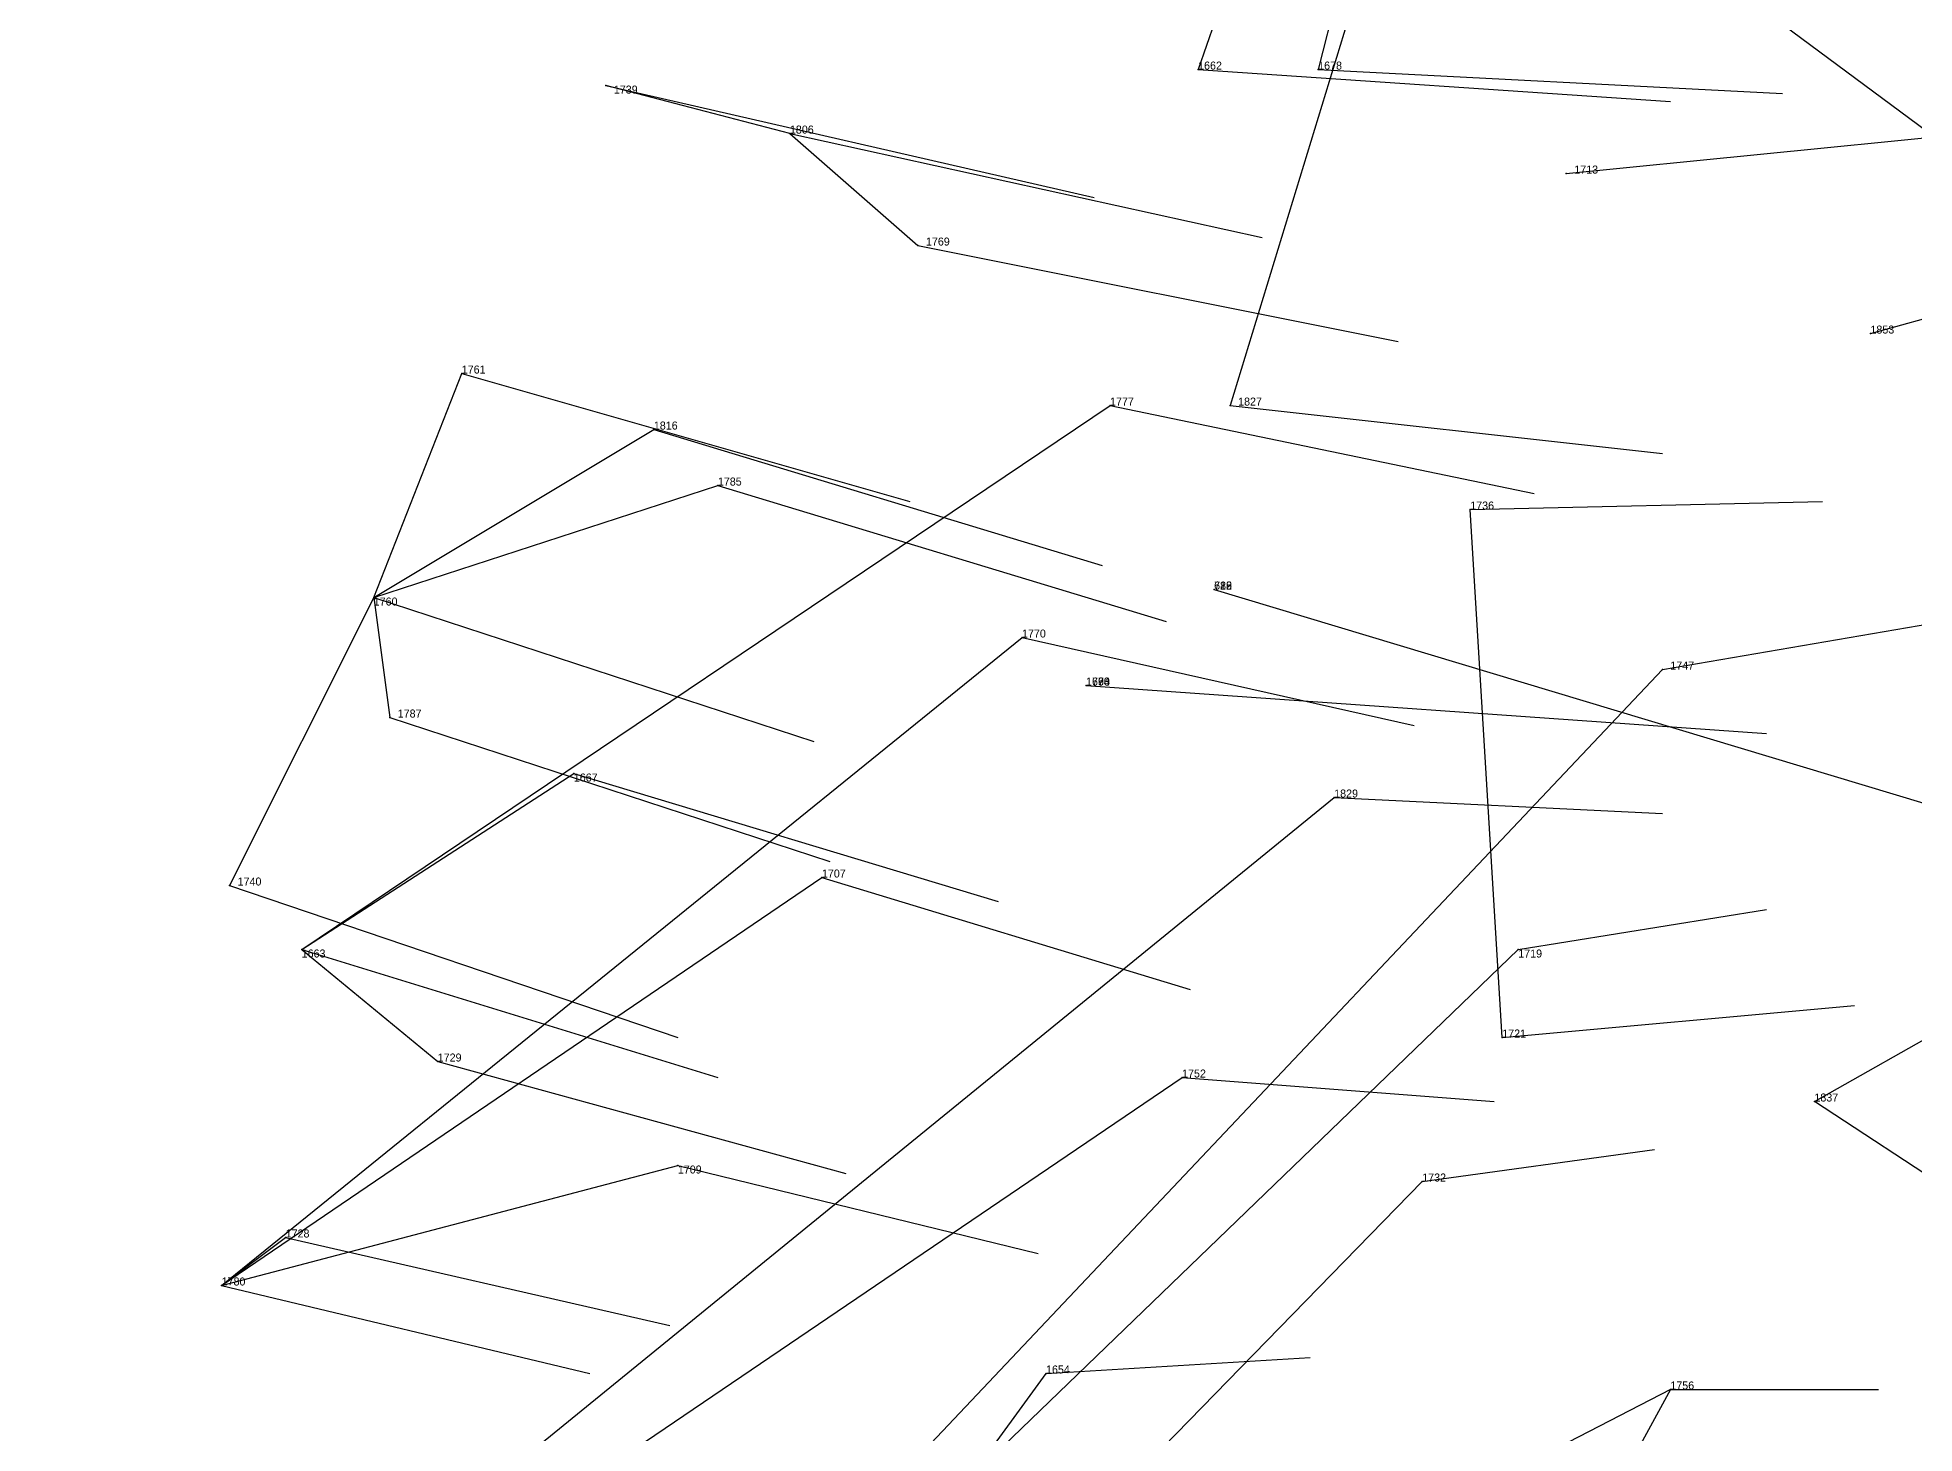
# Model space of a CAD drawing. Extents: x -747426.44 to -747424.45, y -964659.9 to -964657.28.
# Drawn here: x -747425.984 to -747425.7495, y -964658.6155 to -964658.441 of the extents above; entities that cross this region are included whole.
import ezdxf

# ---------------------------------------------------------------- set-up
doc = ezdxf.new("R2010")
doc.units = 0
for name, color, linetype in [('Facilities', 3, 'CONTINUOUS'), ('Facilities_lines', 3, 'CONTINUOUS'), ('Normals', 1, 'CONTINUOUS'), ('Source_points', 5, 'CONTINUOUS'), ('Text', 3, 'CONTINUOUS')]:
    doc.layers.add(name, color=color, linetype=linetype)

msp = doc.modelspace()

# ---------------------------------------------------------------- linework, layer by layer
at = {"layer": 'Facilities', "color": 3}
for p in [(-747425.89, -964658.453, 137.568), (-747425.793, -964658.458, 137.499), (-747425.755, -964658.478, 137.474), (-747425.942, -964658.511, 137.587), (-747425.837, -964658.51, 137.331), (-747425.853, -964658.522, 137.449), (-747425.951, -964658.555, 137.57), (-747425.801, -964658.566, 137.457), (-747425.961, -964658.597, 137.572), (-747425.78, -964658.61, 137.501)]:
    msp.add_point(p, dxfattribs=at)
at = {"layer": 'Facilities_lines', "color": 3}
for p, q in [((-747425.754, -964658.222, 137.455), (-747425.835, -964658.487, 137.526)), ((-747425.784, -964658.287, 137.457), (-747425.839, -964658.445, 137.533)), ((-747425.784, -964658.287, 137.457), (-747425.824, -964658.445, 137.515)), ((-747425.89, -964658.453, 137.568), (-747425.913, -964658.447, 137.585)), ((-747425.89, -964658.453, 137.568), (-747425.874, -964658.467, 137.551)), ((-747425.942, -964658.511, 137.587), (-747425.931, -964658.483, 137.586)), ((-747425.951, -964658.555, 137.57), (-747425.85, -964658.487, 137.535)), ((-747425.942, -964658.511, 137.587), (-747425.907, -964658.49, 137.559)), ((-747425.942, -964658.511, 137.587), (-747425.899, -964658.497, 137.551)), ((-747425.801, -964658.566, 137.457), (-747425.805, -964658.5, 137.511)), ((-747425.942, -964658.511, 137.587), (-747425.96, -964658.547, 137.588)), ((-747425.942, -964658.511, 137.587), (-747425.94, -964658.526, 137.569)), ((-747425.837, -964658.51, 137.331), (-747425.837, -964658.51, 137.331)), ((-747425.837, -964658.51, 137.331), (-747425.837, -964658.51, 137.331)), ((-747425.837, -964658.51, 137.331), (-747425.837, -964658.51, 137.331)), ((-747425.961, -964658.597, 137.572), (-747425.861, -964658.516, 137.536)), ((-747425.969, -964658.719, 137.541), (-747425.781, -964658.52, 137.495)), ((-747425.853, -964658.522, 137.449), (-747425.853, -964658.522, 137.449)), ((-747425.853, -964658.522, 137.449), (-747425.853, -964658.522, 137.449)), ((-747425.951, -964658.555, 137.57), (-747425.917, -964658.533, 137.552)), ((-747425.984, -964658.668, 137.585), (-747425.822, -964658.536, 137.512)), ((-747425.961, -964658.597, 137.572), (-747425.886, -964658.546, 137.536)), ((-747425.969, -964658.719, 137.541), (-747425.799, -964658.555, 137.505)), ((-747425.951, -964658.555, 137.57), (-747425.934, -964658.569, 137.553)), ((-747425.984, -964658.668, 137.585), (-747425.841, -964658.571, 137.522)), ((-747425.695, -964658.618, 137.49), (-747425.762, -964658.574, 137.5)), ((-747425.961, -964658.597, 137.572), (-747425.904, -964658.582, 137.537)), ((-747425.927, -964658.703, 137.524), (-747425.811, -964658.584, 137.506)), ((-747425.961, -964658.597, 137.572), (-747425.953, -964658.591, 137.553)), ((-747425.927, -964658.703, 137.524), (-747425.858, -964658.608, 137.514)), ((-747425.78, -964658.61, 137.501), (-747425.902, -964658.673, 137.524)), ((-747425.78, -964658.61, 137.501), (-747425.799, -964658.645, 137.512))]:
    msp.add_line(p, q, dxfattribs=at)
at = {"layer": 'Normals', "color": 1}
for p, q in [((-747425.792, -964658.42, 137.368), (-747425.722, -964658.472, 137.418)), ((-747425.792, -964658.42, 137.368), (-747425.722, -964658.472, 137.418)), ((-747425.839, -964658.445, 137.533), (-747425.78, -964658.449, 137.613)), ((-747425.824, -964658.445, 137.515), (-747425.766, -964658.448, 137.596)), ((-747425.913, -964658.447, 137.585), (-747425.852, -964658.461, 137.663)), ((-747425.89, -964658.453, 137.568), (-747425.831, -964658.466, 137.648)), ((-747425.793, -964658.458, 137.499), (-747425.743, -964658.453, 137.586)), ((-747425.874, -964658.467, 137.551), (-747425.814, -964658.479, 137.63)), ((-747425.755, -964658.478, 137.474), (-747425.712, -964658.466, 137.564)), ((-747425.931, -964658.483, 137.586), (-747425.875, -964658.499, 137.667)), ((-747425.85, -964658.487, 137.535), (-747425.797, -964658.498, 137.619)), ((-747425.835, -964658.487, 137.526), (-747425.781, -964658.493, 137.61)), ((-747425.907, -964658.49, 137.559), (-747425.851, -964658.507, 137.64)), ((-747425.899, -964658.497, 137.551), (-747425.843, -964658.514, 137.632)), ((-747425.805, -964658.5, 137.511), (-747425.761, -964658.499, 137.601)), ((-747425.942, -964658.511, 137.587), (-747425.887, -964658.529, 137.669)), ((-747425.837, -964658.51, 137.331), (-747425.744, -964658.538, 137.355)), ((-747425.837, -964658.51, 137.331), (-747425.744, -964658.538, 137.355)), ((-747425.837, -964658.51, 137.331), (-747425.744, -964658.538, 137.355)), ((-747425.837, -964658.51, 137.331), (-747425.744, -964658.538, 137.355)), ((-747425.861, -964658.516, 137.536), (-747425.812, -964658.527, 137.622)), ((-747425.781, -964658.52, 137.495), (-747425.746, -964658.514, 137.589)), ((-747425.853, -964658.522, 137.449), (-747425.768, -964658.528, 137.501)), ((-747425.853, -964658.522, 137.449), (-747425.768, -964658.528, 137.501)), ((-747425.853, -964658.522, 137.449), (-747425.768, -964658.528, 137.501)), ((-747425.94, -964658.526, 137.569), (-747425.885, -964658.544, 137.651)), ((-747425.917, -964658.533, 137.552), (-747425.864, -964658.549, 137.635)), ((-747425.822, -964658.536, 137.512), (-747425.781, -964658.538, 137.603)), ((-747425.886, -964658.546, 137.536), (-747425.84, -964658.56, 137.624)), ((-747425.96, -964658.547, 137.588), (-747425.904, -964658.566, 137.669)), ((-747425.799, -964658.555, 137.505), (-747425.768, -964658.55, 137.6)), ((-747425.951, -964658.555, 137.57), (-747425.899, -964658.571, 137.654)), ((-747425.801, -964658.566, 137.457), (-747425.757, -964658.562, 137.547)), ((-747425.762, -964658.574, 137.5), (-747425.739, -964658.561, 137.596)), ((-747425.934, -964658.569, 137.553), (-747425.883, -964658.583, 137.638)), ((-747425.841, -964658.571, 137.522), (-747425.802, -964658.574, 137.614)), ((-747425.811, -964658.584, 137.506), (-747425.782, -964658.58, 137.601)), ((-747425.904, -964658.582, 137.537), (-747425.859, -964658.593, 137.626)), ((-747425.953, -964658.591, 137.553), (-747425.905, -964658.602, 137.64)), ((-747425.961, -964658.597, 137.572), (-747425.915, -964658.608, 137.66)), ((-747425.858, -964658.608, 137.514), (-747425.825, -964658.606, 137.608)), ((-747425.78, -964658.61, 137.501), (-747425.754, -964658.61, 137.597))]:
    msp.add_line(p, q, dxfattribs=at)
at = {"layer": 'Source_points', "color": 5}
for p in [(-747425.839, -964658.445, 137.533), (-747425.824, -964658.445, 137.515), (-747425.913, -964658.447, 137.585), (-747425.874, -964658.467, 137.551), (-747425.931, -964658.483, 137.586), (-747425.85, -964658.487, 137.535), (-747425.835, -964658.487, 137.526), (-747425.907, -964658.49, 137.559), (-747425.899, -964658.497, 137.551), (-747425.805, -964658.5, 137.511), (-747425.837, -964658.51, 137.331), (-747425.837, -964658.51, 137.331), (-747425.837, -964658.51, 137.331), (-747425.861, -964658.516, 137.536), (-747425.781, -964658.52, 137.495), (-747425.853, -964658.522, 137.449), (-747425.853, -964658.522, 137.449), (-747425.94, -964658.526, 137.569), (-747425.917, -964658.533, 137.552), (-747425.822, -964658.536, 137.512), (-747425.886, -964658.546, 137.536), (-747425.96, -964658.547, 137.588), (-747425.799, -964658.555, 137.505), (-747425.934, -964658.569, 137.553), (-747425.841, -964658.571, 137.522), (-747425.762, -964658.574, 137.5), (-747425.904, -964658.582, 137.537), (-747425.811, -964658.584, 137.506), (-747425.953, -964658.591, 137.553), (-747425.858, -964658.608, 137.514)]:
    msp.add_point(p, dxfattribs=at)

# ---------------------------------------------------------------- texts
at = {"layer": 'Text', "color": 3}
for s, p in [('1662', (-747425.839, -964658.445, 137.533)), ('1678', (-747425.824, -964658.445, 137.515)), ('1739', (-747425.912, -964658.448, 137.585)), ('1806', (-747425.89, -964658.453, 137.568)), ('1713', (-747425.792, -964658.458, 137.499)), ('1769', (-747425.873, -964658.467, 137.551)), ('1853', (-747425.755, -964658.478, 137.474)), ('1761', (-747425.931, -964658.483, 137.586)), ('1777', (-747425.85, -964658.487, 137.535)), ('1827', (-747425.834, -964658.487, 137.526)), ('1816', (-747425.907, -964658.49, 137.559)), ('1785', (-747425.899, -964658.497, 137.551)), ('1736', (-747425.805, -964658.5, 137.511)), ('725', (-747425.837, -964658.51, 137.331)), ('688', (-747425.837, -964658.51, 137.331)), ('719', (-747425.837, -964658.51, 137.331)), ('722', (-747425.837, -964658.51, 137.331)), ('1760', (-747425.942, -964658.512, 137.587)), ('1770', (-747425.861, -964658.516, 137.536)), ('1773', (-747425.853, -964658.522, 137.449)), ('1660', (-747425.853, -964658.522, 137.449)), ('1694', (-747425.853, -964658.522, 137.449)), ('1747', (-747425.78, -964658.52, 137.495)), ('1787', (-747425.939, -964658.526, 137.569)), ('1667', (-747425.917, -964658.534, 137.552)), ('1829', (-747425.822, -964658.536, 137.512)), ('1740', (-747425.959, -964658.547, 137.588)), ('1707', (-747425.886, -964658.546, 137.536)), ('1663', (-747425.951, -964658.556, 137.57)), ('1719', (-747425.799, -964658.556, 137.505)), ('1721', (-747425.801, -964658.566, 137.457)), ('1729', (-747425.934, -964658.569, 137.553)), ('1752', (-747425.841, -964658.571, 137.522)), ('1837', (-747425.762, -964658.574, 137.5)), ('1709', (-747425.904, -964658.583, 137.537)), ('1732', (-747425.811, -964658.584, 137.506)), ('1728', (-747425.953, -964658.591, 137.553)), ('1780', (-747425.961, -964658.597, 137.572)), ('1654', (-747425.858, -964658.608, 137.514)), ('1756', (-747425.78, -964658.61, 137.501))]:
    msp.add_text(s, height=0.001, dxfattribs=at).set_placement(p)

doc.saveas('drawing.dxf')
